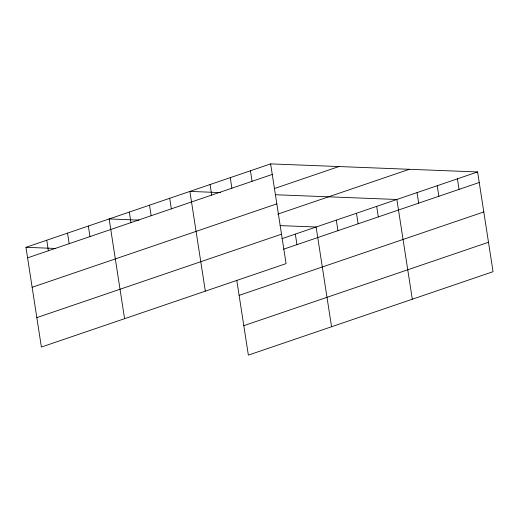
<?xml version="1.0" encoding="UTF-8"?>
<svg xmlns="http://www.w3.org/2000/svg" width="519" height="519" viewBox="0 0 519 519"><rect width="100%" height="100%" fill="white"/><g stroke="black" fill="none" stroke-linecap="round" stroke-linejoin="round"><path stroke-width="0.78" d="M270.633 163.887L286.073 263.62L41.39 347.049L25.95 247.31L270.633 163.887L477.61 171.951L493.05 271.69L248.367 355.113L236.774 280.241M27.585 257.852L272.267 174.429M274.635 188.468L338.933 166.547M32.139 287.286L276.822 203.863M277.723 214.152L409.309 169.291M36.836 317.615L281.519 234.186M281.953 238.662L477.61 171.951M283.582 249.204L479.245 182.5M239.116 295.356L483.799 211.934M243.813 325.679L488.496 242.256M220.504 192.607L189.889 191.414L205.329 291.153M275.784 194.761L396.866 199.484L412.307 299.223M138.975 220.108L109.139 218.947L124.579 318.679M280.007 225.603L316.116 227.011L331.557 326.749M25.95 247.31L55.786 248.471M457.421 178.834L459.056 189.377M437.238 185.718L438.866 196.26M417.049 192.601L418.684 203.143M376.677 206.367L378.312 216.91M356.495 213.251L358.123 223.793M336.306 220.134L337.94 230.676M295.324 234.108L296.952 244.65M250.443 170.77L252.078 181.313M230.261 177.647L231.889 188.196M210.072 184.53L211.707 195.073M169.7 198.297L171.335 208.839M149.517 205.18L151.146 215.722M129.328 212.063L130.963 222.606M88.347 226.037L89.975 236.58M67.548 233.128L69.176 243.671M46.749 240.219L48.377 250.761"/></g></svg>
